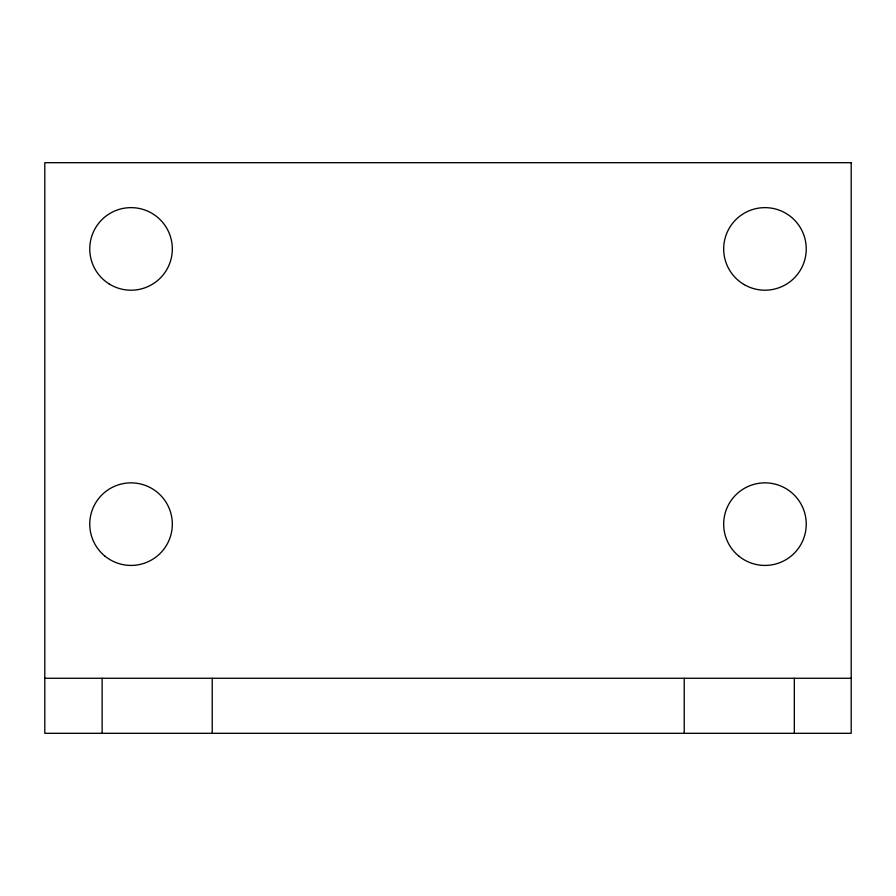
<?xml version="1.0" encoding="UTF-8"?>
<svg xmlns="http://www.w3.org/2000/svg" width="896" height="896" viewBox="0 0 896 896"><rect width="100%" height="100%" fill="white"/><g stroke="black" fill="none" stroke-linecap="round" stroke-linejoin="round"><path stroke-width="1.34" d="M44.8 678.272L851.2 678.272M794.326 678.272L794.326 733.309M684.23 678.272L684.23 733.309M212.229 678.272L212.229 733.309M102.133 678.272L102.133 733.309M851.2 162.691L44.8 162.691L44.8 733.309L851.2 733.309L851.2 162.691M744.318 284.67A41.283 41.283 0 0 0 806.243 248.92A41.283 41.283 0 0 0 744.318 213.17A41.283 41.283 0 0 0 744.318 284.67M738.73 556.024A41.283 41.283 0 0 0 805.683 530.925A41.283 41.283 0 0 0 750.467 485.486A41.283 41.283 0 0 0 738.73 556.024M104.731 555.957A41.283 41.283 0 0 0 171.741 531.026A41.283 41.283 0 0 0 116.637 485.453A41.283 41.283 0 0 0 104.731 555.957M108.942 283.797A41.283 41.283 0 0 0 172.29 250.622A41.283 41.283 0 0 0 111.888 212.352A41.283 41.283 0 0 0 108.942 283.797"/></g></svg>
